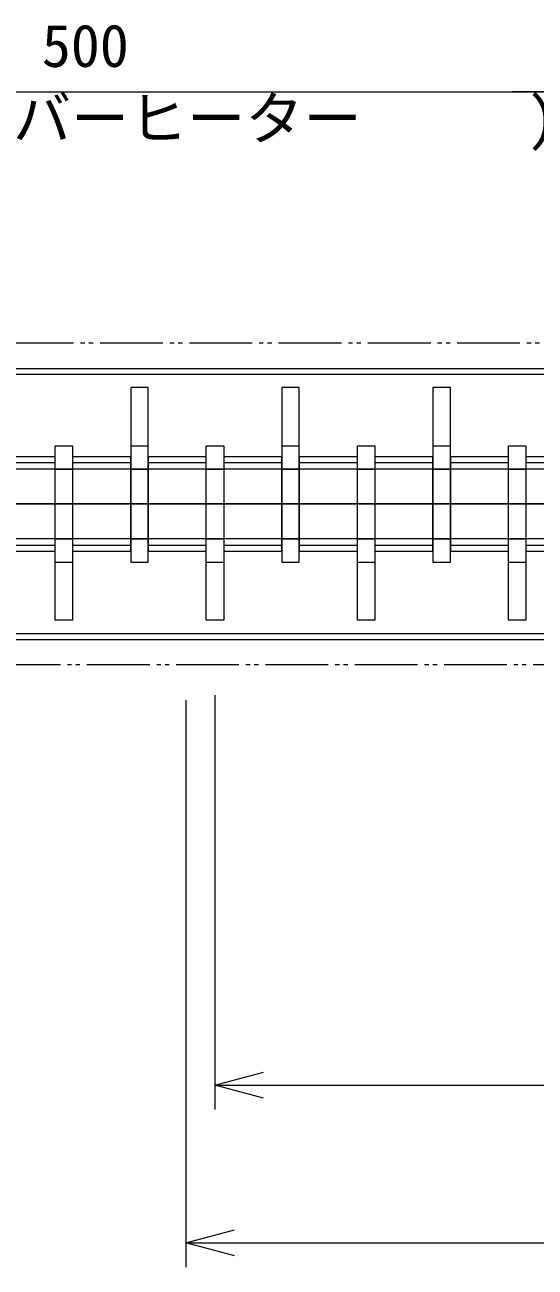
# Model space of a CAD drawing. Units: millimetres at full size. Extents: x -19442 to 19442, y -5866 to 5866.
# Drawn here: x 7811 to 8075, y 1937 to 2578 of the extents above; entities that cross this region are included whole.
import ezdxf
from ezdxf.enums import TextEntityAlignment as Align

# ---------------------------------------------------------------- set-up
doc = ezdxf.new("R2010")
doc.units = ezdxf.units.MM
doc.header["$LTSCALE"] = 3.6
doc.linetypes.add('CHAIN2', pattern=[12, 9, -1, 1, -1])
doc.linetypes.add('DOUBLE_CHAIN2', pattern=[12.8, 9, -1, 0.6, -0.6, 0.6, -1])
for name, color, linetype, lineweight in [('0-2_06_PHANTOM', 2, 'DOUBLE_CHAIN2', 9), ('0-5_08_DIM', 3, 'Continuous', 9), ('0-6_0', 2, 'Continuous', 9), ('0-8_03_かくれ線', 5, 'Continuous', 9), ('0-9_04_中心線', 4, 'CHAIN2', 9)]:
    doc.layers.add(name, color=color, linetype=linetype, lineweight=lineweight)
doc.styles.add('ＭＳ ゴシック', font='')
doc.styles.add('ＭＳ Ｐゴシック', font='')
doc.styles.get('ＭＳ ゴシック').set_extended_font_data('MS Gothic')
doc.styles.get('ＭＳ Ｐゴシック').set_extended_font_data('MS PGothic')

# ---------------------------------------------------------------- blocks, each defined once
blk = doc.blocks.new('_Open30')
at = {"layer": '0-5_08_DIM', "color": 4}
blk.add_line((0, 0), (-1, 0), dxfattribs=at)
blk.add_lwpolyline([(-1, 0.26795), (0, 0), (-1, -0.26795)], dxfattribs=at)

msp = doc.modelspace()

# ---------------------------------------------------------------- linework, layer by layer
at = {"layer": '0-2_06_PHANTOM', "color": 4}
msp.add_lwpolyline([(8112.74, 2413.472), (7612.74, 2413.472), (7612.74, 2247.672), (8112.74, 2247.672)], close=True, dxfattribs=at)
at = {"layer": '0-5_08_DIM'}
for p, q in [((7637.74, 2543.164), (8087.74, 2543.164)), ((8087.74, 2543.164), (8062.74, 2543.164)), ((7909.24, 2231.901), (7909.24, 2018.217)), ((7894.24, 2229.322), (7894.24, 1936.809)), ((7934.24, 2030.717), (8692.24, 2030.717)), ((7919.24, 1949.309), (8707.24, 1949.309))]:
    msp.add_line(p, q, dxfattribs=at)
at = {"layer": '0-6_0', "color": 134}
for p, q in [((7041.74, 2400.472), (8313.74, 2400.472)), ((7041.74, 2260.672), (8313.74, 2260.672))]:
    msp.add_line(p, q, dxfattribs=at)
at = {"layer": '0-8_03_かくれ線'}
for p, q in [((7036.74, 2397.472), (8322.74, 2397.472)), ((7865.737, 2360.572), (7874.737, 2360.572)), ((7943.737, 2360.572), (7952.737, 2360.572)), ((8021.737, 2360.572), (8030.737, 2360.572)), ((8276.737, 2348.572), (7073.737, 2348.572)), ((7796.737, 2351.872), (7826.737, 2351.872)), ((7826.737, 2348.572), (7835.737, 2348.572)), ((7835.737, 2351.872), (7865.737, 2351.872)), ((7865.737, 2348.572), (7874.737, 2348.572)), ((7874.737, 2351.872), (7904.737, 2351.872)), ((7904.737, 2348.572), (7913.737, 2348.572)), ((7913.737, 2351.872), (7943.737, 2351.872)), ((7943.737, 2348.572), (7952.737, 2348.572)), ((7952.737, 2351.872), (7982.737, 2351.872)), ((7982.737, 2348.572), (7991.737, 2348.572)), ((7991.737, 2351.872), (8021.737, 2351.872)), ((8021.737, 2348.572), (8030.737, 2348.572)), ((8030.737, 2351.872), (8060.737, 2351.872)), ((8060.737, 2348.572), (8069.737, 2348.572)), ((8069.737, 2351.872), (8099.737, 2351.872)), ((8276.737, 2330.572), (7073.737, 2330.572)), ((7792.254, 2330.572), (7831.256, 2330.572)), ((7822.118, 2330.572), (7840.283, 2330.572)), ((7831.254, 2330.572), (7870.256, 2330.572)), ((7861.118, 2330.572), (7879.283, 2330.572)), ((7870.254, 2330.572), (7909.256, 2330.572)), ((7900.118, 2330.572), (7918.283, 2330.572)), ((7909.254, 2330.572), (7948.256, 2330.572)), ((7939.118, 2330.572), (7957.283, 2330.572)), ((7948.254, 2330.572), (7987.256, 2330.572)), ((7978.118, 2330.572), (7996.283, 2330.572)), ((7987.254, 2330.572), (8026.256, 2330.572)), ((8017.118, 2330.572), (8035.283, 2330.572)), ((8026.254, 2330.572), (8065.256, 2330.572)), ((8056.118, 2330.572), (8074.283, 2330.572)), ((8065.254, 2330.572), (8104.256, 2330.572)), ((8276.737, 2312.572), (7073.737, 2312.572)), ((7796.737, 2309.272), (7826.737, 2309.272)), ((7826.737, 2312.572), (7835.737, 2312.572)), ((7835.737, 2309.272), (7865.737, 2309.272)), ((7865.737, 2312.572), (7874.737, 2312.572)), ((7874.737, 2309.272), (7904.737, 2309.272)), ((7904.737, 2312.572), (7913.737, 2312.572)), ((7913.737, 2309.272), (7943.737, 2309.272)), ((7943.737, 2312.572), (7952.737, 2312.572)), ((7952.737, 2309.272), (7982.737, 2309.272)), ((7982.737, 2312.572), (7991.737, 2312.572)), ((7991.737, 2309.272), (8021.737, 2309.272)), ((8021.737, 2312.572), (8030.737, 2312.572)), ((8030.737, 2309.272), (8060.737, 2309.272)), ((8060.737, 2312.572), (8069.737, 2312.572)), ((8069.737, 2309.272), (8099.737, 2309.272)), ((7826.737, 2300.572), (7835.737, 2300.572)), ((7904.737, 2300.572), (7913.737, 2300.572)), ((7982.737, 2300.572), (7991.737, 2300.572)), ((8060.737, 2300.572), (8069.737, 2300.572)), ((7036.74, 2263.672), (8322.74, 2263.672))]:
    msp.add_line(p, q, dxfattribs=at)
for points in [[(7874.737, 2390.572), (7865.737, 2390.572), (7865.737, 2300.572), (7874.737, 2300.572)], [(7952.737, 2390.572), (7943.737, 2390.572), (7943.737, 2300.572), (7952.737, 2300.572)], [(8030.737, 2390.572), (8021.737, 2390.572), (8021.737, 2300.572), (8030.737, 2300.572)], [(7835.737, 2270.572), (7826.737, 2270.572), (7826.737, 2360.572), (7835.737, 2360.572)], [(7913.737, 2270.572), (7904.737, 2270.572), (7904.737, 2360.572), (7913.737, 2360.572)], [(7991.737, 2270.572), (7982.737, 2270.572), (7982.737, 2360.572), (7991.737, 2360.572)], [(8069.737, 2270.572), (8060.737, 2270.572), (8060.737, 2360.572), (8069.737, 2360.572)], [(7796.737, 2306.272), (7826.737, 2306.272), (7826.737, 2354.872), (7796.737, 2354.872)], [(7835.737, 2306.272), (7865.737, 2306.272), (7865.737, 2354.872), (7835.737, 2354.872)], [(7874.737, 2306.272), (7904.737, 2306.272), (7904.737, 2354.872), (7874.737, 2354.872)], [(7913.737, 2306.272), (7943.737, 2306.272), (7943.737, 2354.872), (7913.737, 2354.872)], [(7952.737, 2306.272), (7982.737, 2306.272), (7982.737, 2354.872), (7952.737, 2354.872)], [(7991.737, 2306.272), (8021.737, 2306.272), (8021.737, 2354.872), (7991.737, 2354.872)], [(8030.737, 2306.272), (8060.737, 2306.272), (8060.737, 2354.872), (8030.737, 2354.872)], [(8069.737, 2306.272), (8099.737, 2306.272), (8099.737, 2354.872), (8069.737, 2354.872)]]:
    msp.add_lwpolyline(points, close=True, dxfattribs=at)
at = {"layer": '0-9_04_中心線'}
for p, q in [((7017.141, 2330.572), (8342.74, 2330.572)), ((7053.74, 2330.572), (8646.74, 2330.572))]:
    msp.add_line(p, q, dxfattribs=at)

# ---------------------------------------------------------------- block references
at = {"layer": '0-5_08_DIM', "xscale": 25, "yscale": 25, "rotation": 180}
for p in [(7909.24, 2030.717), (7894.24, 1949.309)]:
    msp.add_blockref('_Open30', p, dxfattribs=at)

# ---------------------------------------------------------------- texts
at = {"layer": '0-5_08_DIM'}
for s, style, p in [('500', 'ＭＳ ゴシック', (7819.882, 2549.414)), ('シリコンラバーヒーター', 'ＭＳ Ｐゴシック', (7654.96, 2511.914)), (')', 'ＭＳ ゴシック', (8070.52, 2511.914))]:
    msp.add_text(s, height=21.99, dxfattribs=dict(at, style=style)).set_placement(p, align=Align.BOTTOM_LEFT)

doc.saveas('drawing.dxf')
